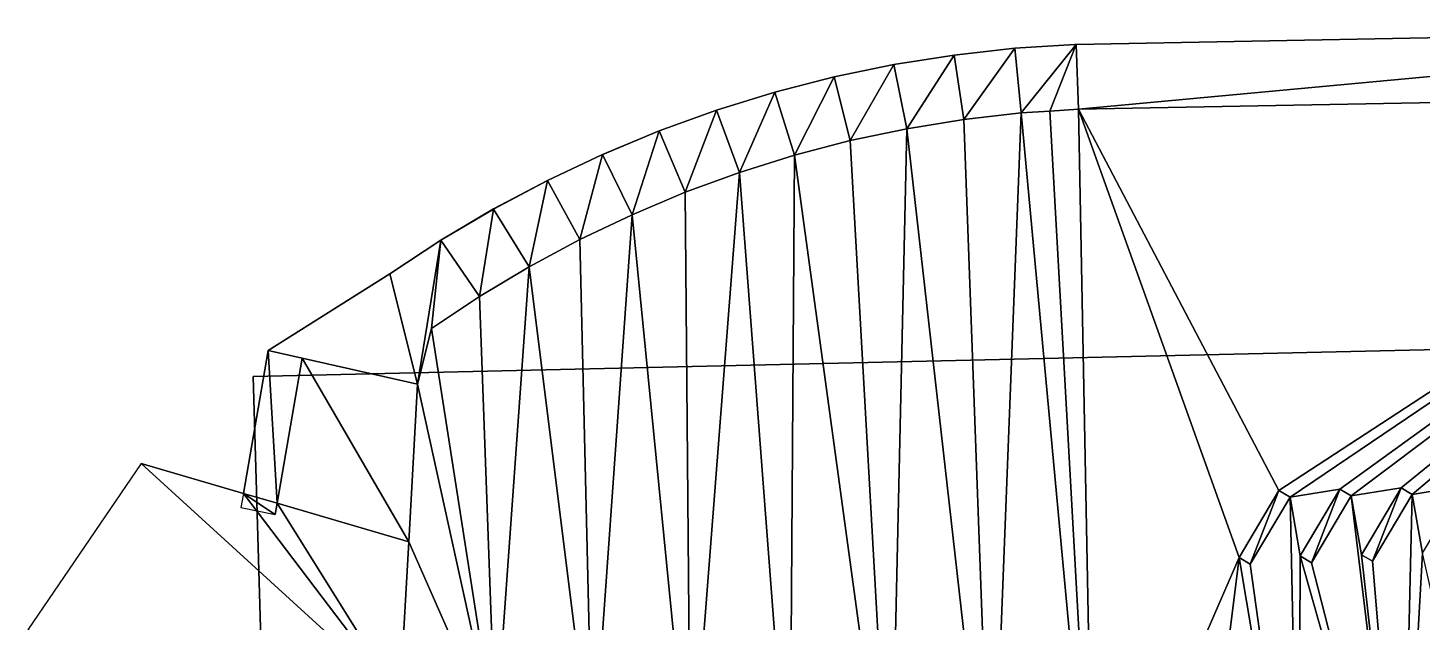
# Model space of a CAD drawing. Extents: x -282 to 16, y -6 to 46.
# Drawn here: x -16.01 to -5.25, y 40.98 to 45.56 of the extents above; entities that cross this region are included whole.
import ezdxf

# ---------------------------------------------------------------- set-up
doc = ezdxf.new("R2010")
doc.units = 0

msp = doc.modelspace()

# ---------------------------------------------------------------- linework, layer by layer
for p, q in [((-7.921, 45.429, -0.442), (-1.148, 45.556, -0.542)), ((-8.393, 45.399, -0.434), (-8.861, 45.347, -0.425)), ((-7.932, 45.428, -0.442), (-8.393, 45.399, -0.434)), ((-7.922, 45.429, -0.442), (-7.932, 45.428, -0.442)), ((-7.922, 45.429, -0.442), (-7.922, 45.429, -0.442)), ((-7.922, 45.429, -0.062), (-7.921, 45.429, -0.062)), ((-7.922, 45.429, -0.442), (-7.921, 45.429, -0.442)), ((-9.326, 45.274, -0.417), (-9.788, 45.178, -0.409)), ((-8.861, 45.347, -0.425), (-9.326, 45.274, -0.417)), ((-9.788, 45.178, -0.409), (-10.244, 45.061, -0.401)), ((-10.244, 45.061, -0.401), (-10.694, 44.922, -0.393)), ((-10.694, 44.922, -0.393), (-11.137, 44.762, -0.386)), ((-11.137, 44.762, -0.386), (-11.572, 44.581, -0.378)), ((-11.572, 44.581, -0.378), (-11.999, 44.38, -0.371)), ((-11.999, 44.38, -0.371), (-12.415, 44.16, -0.363)), ((-12.415, 44.16, -0.363), (-12.82, 43.919, -0.356)), ((-12.82, 43.919, -0.356), (-13.213, 43.66, -0.349)), ((-14.343, 41.967, -0.178), (-14.343, 41.967, -0.178)), ((-14.362, 41.858, -0.178), (-14.362, 41.858, -0.208))]:
    msp.add_line(p, q)
for points in [[(-7.921, 45.429, -0.442), (-1.148, 45.556, -0.363), (-1.148, 45.556, -0.542)], [(-1.148, 45.556, -0.363), (-7.921, 45.429, -0.442), (-7.921, 45.429, -0.289)], [(-7.921, 45.429, -0.289), (-1.148, 45.556, -0.151), (-1.148, 45.556, -0.363)], [(-1.148, 45.556, -0.151), (-7.921, 45.429, -0.289), (-7.921, 45.429, -0.109)], [(-7.921, 45.429, -0.109), (-1.148, 45.556, 0.138), (-1.148, 45.556, -0.151)], [(-1.148, 45.556, 0.138), (-7.921, 45.429, -0.109), (-7.921, 45.429, 0.138)], [(-1.148, 45.556, 0.138), (-7.921, 45.429, 0.138), (-7.902, 44.929, 0.138)], [(-1.675, 45.046, 0.138), (-1.148, 45.556, 0.138), (-7.902, 44.929, 0.138)], [(-8.861, 45.347, -0.425), (-8.393, 45.399, -0.283), (-8.393, 45.399, -0.434)], [(-8.393, 45.399, -0.283), (-8.861, 45.347, -0.425), (-8.861, 45.347, -0.277)], [(-8.861, 45.347, -0.277), (-8.393, 45.399, -0.105), (-8.393, 45.399, -0.283)], [(-8.393, 45.399, -0.105), (-8.861, 45.347, -0.277), (-8.861, 45.347, -0.102)], [(-8.861, 45.347, -0.102), (-8.393, 45.399, 0.138), (-8.393, 45.399, -0.105)], [(-8.393, 45.399, 0.138), (-8.861, 45.347, -0.102), (-8.861, 45.347, 0.138)], [(-8.393, 45.399, 0.138), (-8.861, 45.347, 0.138), (-8.788, 44.85, 0.138)], [(-8.346, 44.9, 0.138), (-8.393, 45.399, 0.138), (-8.788, 44.85, 0.138)], [(-7.922, 45.429, 0.138), (-8.393, 45.399, 0.138), (-8.346, 44.9, 0.138)], [(-8.393, 45.399, -0.434), (-7.932, 45.428, -0.289), (-7.932, 45.428, -0.442)], [(-7.932, 45.428, -0.289), (-8.393, 45.399, -0.434), (-8.393, 45.399, -0.283)], [(-8.393, 45.399, -0.283), (-7.932, 45.428, -0.109), (-7.932, 45.428, -0.289)], [(-7.932, 45.428, -0.109), (-8.393, 45.399, -0.283), (-8.393, 45.399, -0.105)], [(-8.393, 45.399, -0.105), (-7.932, 45.428, 0.138), (-7.932, 45.428, -0.109)], [(-7.932, 45.428, 0.138), (-8.393, 45.399, -0.105), (-8.393, 45.399, 0.138)], [(-8.124, 44.914, 0.138), (-7.922, 45.429, 0.138), (-8.346, 44.9, 0.138)], [(-7.902, 44.929, 0.138), (-7.922, 45.429, 0.138), (-8.124, 44.914, 0.138)], [(-7.932, 45.428, -0.442), (-7.922, 45.429, -0.289), (-7.922, 45.429, -0.442)], [(-7.922, 45.429, -0.289), (-7.932, 45.428, -0.442), (-7.932, 45.428, -0.289)], [(-7.932, 45.428, -0.289), (-7.922, 45.429, -0.109), (-7.922, 45.429, -0.289)], [(-7.922, 45.429, -0.109), (-7.932, 45.428, -0.289), (-7.932, 45.428, -0.109)], [(-7.932, 45.428, -0.109), (-7.922, 45.429, 0.138), (-7.922, 45.429, -0.109)], [(-7.922, 45.429, 0.138), (-7.932, 45.428, -0.109), (-7.932, 45.428, 0.138)], [(-7.922, 45.429, -0.442), (-7.921, 45.429, -0.289), (-7.921, 45.429, -0.442)], [(-7.921, 45.429, -0.289), (-7.922, 45.429, -0.442), (-7.922, 45.429, -0.289)], [(-7.922, 45.429, -0.442), (-7.922, 45.429, -0.289), (-7.922, 45.429, -0.442)], [(-7.922, 45.429, -0.289), (-7.922, 45.429, -0.442), (-7.922, 45.429, -0.289)], [(-7.922, 45.429, -0.289), (-7.921, 45.429, -0.109), (-7.921, 45.429, -0.289)], [(-7.921, 45.429, -0.109), (-7.922, 45.429, -0.289), (-7.922, 45.429, -0.109)], [(-7.922, 45.429, -0.289), (-7.922, 45.429, -0.109), (-7.922, 45.429, -0.289)], [(-7.922, 45.429, -0.109), (-7.922, 45.429, -0.289), (-7.922, 45.429, -0.109)], [(-7.922, 45.429, -0.109), (-7.921, 45.429, 0.138), (-7.921, 45.429, -0.109)], [(-7.921, 45.429, 0.138), (-7.922, 45.429, -0.109), (-7.922, 45.429, 0.138)], [(-7.922, 45.429, -0.109), (-7.922, 45.429, 0.138), (-7.922, 45.429, -0.109)], [(-7.922, 45.429, 0.138), (-7.922, 45.429, -0.109), (-7.922, 45.429, 0.138)], [(-7.921, 45.429, 0.138), (-7.922, 45.429, 0.138), (-7.902, 44.929, 0.138)], [(-9.788, 45.178, -0.409), (-9.326, 45.274, -0.271), (-9.326, 45.274, -0.417)], [(-9.326, 45.274, -0.271), (-9.788, 45.178, -0.409), (-9.788, 45.178, -0.265)], [(-9.788, 45.178, -0.265), (-9.326, 45.274, -0.098), (-9.326, 45.274, -0.271)], [(-9.326, 45.274, -0.098), (-9.788, 45.178, -0.265), (-9.788, 45.178, -0.095)], [(-9.788, 45.178, -0.095), (-9.326, 45.274, 0.138), (-9.326, 45.274, -0.098)], [(-9.326, 45.274, 0.138), (-9.788, 45.178, -0.095), (-9.788, 45.178, 0.138)], [(-9.326, 45.274, 0.138), (-9.788, 45.178, 0.138), (-9.663, 44.687, 0.138)], [(-9.227, 44.779, 0.138), (-9.326, 45.274, 0.138), (-9.663, 44.687, 0.138)], [(-9.326, 45.274, -0.417), (-8.861, 45.347, -0.277), (-8.861, 45.347, -0.425)], [(-8.861, 45.347, -0.277), (-9.326, 45.274, -0.417), (-9.326, 45.274, -0.271)], [(-9.326, 45.274, -0.271), (-8.861, 45.347, -0.102), (-8.861, 45.347, -0.277)], [(-8.861, 45.347, -0.102), (-9.326, 45.274, -0.271), (-9.326, 45.274, -0.098)], [(-9.326, 45.274, -0.098), (-8.861, 45.347, 0.138), (-8.861, 45.347, -0.102)], [(-8.861, 45.347, 0.138), (-9.326, 45.274, -0.098), (-9.326, 45.274, 0.138)], [(-8.861, 45.347, 0.138), (-9.326, 45.274, 0.138), (-9.227, 44.779, 0.138)], [(-8.788, 44.85, 0.138), (-8.861, 45.347, 0.138), (-9.227, 44.779, 0.138)], [(-10.244, 45.061, -0.401), (-9.788, 45.178, -0.265), (-9.788, 45.178, -0.409)], [(-9.788, 45.178, -0.265), (-10.244, 45.061, -0.401), (-10.244, 45.061, -0.259)], [(-10.244, 45.061, -0.259), (-9.788, 45.178, -0.095), (-9.788, 45.178, -0.265)], [(-9.788, 45.178, -0.095), (-10.244, 45.061, -0.259), (-10.244, 45.061, -0.091)], [(-10.244, 45.061, -0.091), (-9.788, 45.178, 0.138), (-9.788, 45.178, -0.095)], [(-9.788, 45.178, 0.138), (-10.244, 45.061, -0.091), (-10.244, 45.061, 0.138)], [(-9.788, 45.178, 0.138), (-10.244, 45.061, 0.138), (-10.093, 44.574, 0.138)], [(-9.663, 44.687, 0.138), (-9.788, 45.178, 0.138), (-10.093, 44.574, 0.138)], [(-10.694, 44.922, -0.393), (-10.244, 45.061, -0.259), (-10.244, 45.061, -0.401)], [(-10.244, 45.061, -0.259), (-10.694, 44.922, -0.393), (-10.694, 44.922, -0.253)], [(-10.694, 44.922, -0.253), (-10.244, 45.061, -0.091), (-10.244, 45.061, -0.259)], [(-10.244, 45.061, -0.091), (-10.694, 44.922, -0.253), (-10.694, 44.922, -0.088)], [(-10.694, 44.922, -0.088), (-10.244, 45.061, 0.138), (-10.244, 45.061, -0.091)], [(-10.244, 45.061, 0.138), (-10.694, 44.922, -0.088), (-10.694, 44.922, 0.138)], [(-10.244, 45.061, 0.138), (-10.694, 44.922, 0.138), (-10.518, 44.441, 0.138)], [(-10.093, 44.574, 0.138), (-10.244, 45.061, 0.138), (-10.518, 44.441, 0.138)], [(-1.675, 45.046, 0.138), (-7.902, 44.929, 0.138), (-1.675, 45.046, -0.062)], [(-7.902, 44.929, -0.062), (-1.675, 45.046, -0.062), (-7.902, 44.929, 0.138)], [(-1.675, 45.046, -0.062), (-7.902, 44.929, -0.062), (-6.358, 41.99, -0.062)], [(-6.272, 41.939, -0.062), (-1.675, 45.046, -0.062), (-6.358, 41.99, -0.062)], [(-5.887, 42, -0.062), (-1.675, 45.046, -0.062), (-6.272, 41.939, -0.062)], [(-5.801, 41.949, -0.062), (-1.675, 45.046, -0.062), (-5.887, 42, -0.062)], [(-5.415, 42.011, -0.062), (-1.675, 45.046, -0.062), (-5.801, 41.949, -0.062)], [(-5.329, 41.96, -0.062), (-1.675, 45.046, -0.062), (-5.415, 42.011, -0.062)], [(-4.943, 42.022, -0.062), (-1.675, 45.046, -0.062), (-5.329, 41.96, -0.062)], [(-10.694, 44.922, -0.088), (-11.137, 44.762, -0.248), (-11.138, 44.762, -0.085)], [(-11.138, 44.762, -0.085), (-10.694, 44.922, 0.138), (-10.694, 44.922, -0.088)], [(-10.694, 44.922, 0.138), (-11.138, 44.762, -0.085), (-11.138, 44.762, 0.138)], [(-10.694, 44.922, 0.138), (-11.138, 44.762, 0.138), (-10.936, 44.289, 0.138)], [(-11.137, 44.762, -0.386), (-10.694, 44.922, -0.253), (-10.694, 44.922, -0.393)], [(-10.694, 44.922, -0.253), (-11.137, 44.762, -0.386), (-11.137, 44.762, -0.248)], [(-11.137, 44.762, -0.248), (-10.694, 44.922, -0.088), (-10.694, 44.922, -0.253)], [(-10.518, 44.441, 0.138), (-10.694, 44.922, 0.138), (-10.936, 44.289, 0.138)], [(-8.788, 44.85, 0.138), (-9.227, 44.779, 0.138), (-8.788, 44.85, -0.062)], [(-9.227, 44.779, -0.062), (-8.788, 44.85, -0.062), (-9.227, 44.779, 0.138)], [(-8.788, 44.85, -0.062), (-9.227, 44.779, -0.062), (-8.573, 39.011, -0.062)], [(-8.346, 44.9, 0.138), (-8.788, 44.85, 0.138), (-8.346, 44.9, -0.062)], [(-8.788, 44.85, -0.062), (-8.346, 44.9, -0.062), (-8.788, 44.85, 0.138)], [(-8.346, 44.9, -0.062), (-8.788, 44.85, -0.062), (-8.573, 39.011, -0.062)], [(-7.787, 38.888, -0.062), (-8.346, 44.9, -0.062), (-8.573, 39.011, -0.062)], [(-8.124, 44.914, 0.138), (-8.346, 44.9, 0.138), (-8.124, 44.914, -0.062)], [(-8.346, 44.9, -0.062), (-8.124, 44.914, -0.062), (-8.346, 44.9, 0.138)], [(-8.124, 44.914, -0.062), (-8.346, 44.9, -0.062), (-7.787, 38.888, -0.062)], [(-7.902, 44.929, 0.138), (-8.124, 44.914, 0.138), (-7.902, 44.929, -0.062)], [(-8.124, 44.914, -0.062), (-7.902, 44.929, -0.062), (-8.124, 44.914, 0.138)], [(-7.902, 44.929, -0.062), (-8.124, 44.914, -0.062), (-7.787, 38.888, -0.062)], [(-6.358, 41.99, -0.062), (-7.902, 44.929, -0.062), (-6.665, 41.474, -0.062)], [(-6.665, 41.474, -0.062), (-7.902, 44.929, -0.062), (-7.787, 38.888, -0.062)], [(-11.137, 44.762, -0.248), (-11.572, 44.581, -0.378), (-11.573, 44.581, -0.242)], [(-11.573, 44.581, -0.242), (-11.138, 44.762, -0.085), (-11.137, 44.762, -0.248)], [(-11.138, 44.762, -0.085), (-11.573, 44.581, -0.242), (-11.573, 44.581, -0.081)], [(-11.573, 44.581, -0.081), (-11.138, 44.762, 0.138), (-11.138, 44.762, -0.085)], [(-11.138, 44.762, 0.138), (-11.573, 44.581, -0.081), (-11.573, 44.581, 0.138)], [(-11.138, 44.762, 0.138), (-11.573, 44.581, 0.138), (-11.346, 44.116, 0.138)], [(-11.572, 44.581, -0.378), (-11.137, 44.762, -0.248), (-11.137, 44.762, -0.386)], [(-10.936, 44.289, 0.138), (-11.138, 44.762, 0.138), (-11.346, 44.116, 0.138)], [(-9.227, 44.779, 0.138), (-9.663, 44.687, 0.138), (-9.227, 44.779, -0.062)], [(-9.663, 44.687, -0.062), (-9.227, 44.779, -0.062), (-9.663, 44.687, 0.138)], [(-9.227, 44.779, -0.062), (-9.663, 44.687, -0.062), (-9.354, 39.164, -0.062)], [(-8.573, 39.011, -0.062), (-9.227, 44.779, -0.062), (-9.354, 39.164, -0.062)], [(-9.663, 44.687, 0.138), (-10.093, 44.574, 0.138), (-9.663, 44.687, -0.062)], [(-10.093, 44.574, -0.062), (-9.663, 44.687, -0.062), (-10.093, 44.574, 0.138)], [(-9.663, 44.687, -0.062), (-10.093, 44.574, -0.062), (-9.354, 39.164, -0.062)], [(-11.999, 44.38, -0.371), (-11.573, 44.581, -0.242), (-11.572, 44.581, -0.378)], [(-11.573, 44.581, -0.242), (-11.999, 44.38, -0.371), (-11.999, 44.38, -0.237)], [(-11.999, 44.38, -0.237), (-11.573, 44.581, -0.081), (-11.573, 44.581, -0.242)], [(-11.573, 44.581, -0.081), (-11.999, 44.38, -0.237), (-11.999, 44.38, -0.078)], [(-11.999, 44.38, -0.078), (-11.573, 44.581, 0.138), (-11.573, 44.581, -0.081)], [(-11.573, 44.581, 0.138), (-11.999, 44.38, -0.078), (-11.999, 44.38, 0.138)], [(-11.573, 44.581, 0.138), (-11.999, 44.38, 0.138), (-11.748, 43.924, 0.138)], [(-11.346, 44.116, 0.138), (-11.573, 44.581, 0.138), (-11.748, 43.924, 0.138)], [(-10.093, 44.574, 0.138), (-10.518, 44.441, 0.138), (-10.093, 44.574, -0.062)], [(-10.518, 44.441, -0.062), (-10.093, 44.574, -0.062), (-10.518, 44.441, 0.138)], [(-10.093, 44.574, -0.062), (-10.518, 44.441, -0.062), (-10.128, 39.348, -0.062)], [(-9.354, 39.164, -0.062), (-10.093, 44.574, -0.062), (-10.128, 39.348, -0.062)], [(-10.518, 44.441, 0.138), (-10.936, 44.289, 0.138), (-10.518, 44.441, -0.062)], [(-10.936, 44.289, -0.062), (-10.518, 44.441, -0.062), (-10.936, 44.289, 0.138)], [(-10.518, 44.441, -0.062), (-10.936, 44.289, -0.062), (-10.895, 39.561, -0.062)], [(-10.128, 39.348, -0.062), (-10.518, 44.441, -0.062), (-10.895, 39.561, -0.062)], [(-12.415, 44.16, -0.363), (-11.999, 44.38, -0.237), (-11.999, 44.38, -0.371)], [(-11.999, 44.38, -0.237), (-12.415, 44.16, -0.363), (-12.415, 44.16, -0.231)], [(-12.415, 44.16, -0.231), (-11.999, 44.38, -0.078), (-11.999, 44.38, -0.237)], [(-11.999, 44.38, -0.078), (-12.415, 44.16, -0.231), (-12.415, 44.159, -0.075)], [(-12.415, 44.159, -0.075), (-11.999, 44.38, 0.138), (-11.999, 44.38, -0.078)], [(-11.999, 44.38, 0.138), (-12.415, 44.159, -0.075), (-12.415, 44.159, 0.138)], [(-11.999, 44.38, 0.138), (-12.415, 44.159, 0.138), (-12.14, 43.714, 0.138)], [(-11.748, 43.924, 0.138), (-11.999, 44.38, 0.138), (-12.14, 43.714, 0.138)], [(-10.936, 44.289, 0.138), (-11.346, 44.116, 0.138), (-10.936, 44.289, -0.062)], [(-11.346, 44.116, -0.062), (-10.936, 44.289, -0.062), (-11.346, 44.116, 0.138)], [(-10.936, 44.289, -0.062), (-11.346, 44.116, -0.062), (-10.895, 39.561, -0.062)], [(-12.415, 44.159, 0.138), (-12.82, 43.919, -0.072), (-12.821, 43.919, 0.138)], [(-12.415, 44.159, 0.138), (-12.821, 43.919, 0.138), (-12.522, 43.485, 0.138)], [(-12.82, 43.919, -0.356), (-12.415, 44.16, -0.231), (-12.415, 44.16, -0.363)], [(-12.415, 44.16, -0.231), (-12.82, 43.919, -0.356), (-12.82, 43.919, -0.226)], [(-12.82, 43.919, -0.226), (-12.415, 44.159, -0.075), (-12.415, 44.16, -0.231)], [(-12.415, 44.159, -0.075), (-12.82, 43.919, -0.226), (-12.82, 43.919, -0.072)], [(-12.82, 43.919, -0.072), (-12.415, 44.159, 0.138), (-12.415, 44.159, -0.075)], [(-12.14, 43.714, 0.138), (-12.415, 44.159, 0.138), (-12.522, 43.485, 0.138)], [(-11.346, 44.116, 0.138), (-11.748, 43.924, 0.138), (-11.346, 44.116, -0.062)], [(-11.748, 43.924, -0.062), (-11.346, 44.116, -0.062), (-11.748, 43.924, 0.138)], [(-11.346, 44.116, -0.062), (-11.748, 43.924, -0.062), (-11.652, 39.805, -0.062)], [(-10.895, 39.561, -0.062), (-11.346, 44.116, -0.062), (-11.652, 39.805, -0.062)], [(-12.82, 43.919, -0.226), (-13.213, 43.66, -0.349), (-13.214, 43.66, -0.221)], [(-13.214, 43.66, -0.221), (-12.82, 43.919, -0.072), (-12.82, 43.919, -0.226)], [(-12.82, 43.919, -0.072), (-13.214, 43.66, -0.221), (-13.214, 43.66, -0.069)], [(-13.214, 43.66, -0.069), (-12.821, 43.919, 0.138), (-12.82, 43.919, -0.072)], [(-12.821, 43.919, 0.138), (-13.214, 43.66, -0.069), (-13.214, 43.66, 0.138)], [(-12.821, 43.919, 0.138), (-13.214, 43.66, 0.138), (-13, 42.81, 0.138)], [(-13.213, 43.66, -0.349), (-12.82, 43.919, -0.226), (-12.82, 43.919, -0.356)], [(-12.892, 43.238, 0.138), (-12.821, 43.919, 0.138), (-13, 42.81, 0.138)], [(-12.522, 43.485, 0.138), (-12.821, 43.919, 0.138), (-12.892, 43.238, 0.138)], [(-11.748, 43.924, 0.138), (-12.14, 43.714, 0.138), (-11.748, 43.924, -0.062)], [(-12.14, 43.714, -0.062), (-11.748, 43.924, -0.062), (-12.14, 43.714, 0.138)], [(-11.748, 43.924, -0.062), (-12.14, 43.714, -0.062), (-11.652, 39.805, -0.062)], [(-14.152, 43.068, -0.332), (-13.214, 43.66, -0.221), (-13.213, 43.66, -0.349)], [(-13.214, 43.66, -0.221), (-14.152, 43.068, -0.332), (-14.152, 43.068, -0.208)], [(-14.152, 43.068, -0.208), (-13.214, 43.66, -0.069), (-13.214, 43.66, -0.221)], [(-13.214, 43.66, -0.069), (-14.152, 43.068, -0.208), (-14.152, 43.068, -0.062)], [(-14.152, 43.068, 0.138), (-13.214, 43.66, -0.069), (-14.152, 43.068, -0.062)], [(-13.214, 43.66, 0.138), (-13.214, 43.66, -0.069), (-14.152, 43.068, 0.138)], [(-13.213, 43.66, -0.349), (-14.152, 43.068, -0.332), (-14.151, 43.068, -0.332)], [(-14.151, 43.068, -0.332), (-14.152, 43.068, -0.332), (-13.213, 43.66, -0.349)], [(-14.152, 43.068, 0.138), (-13, 42.81, 0.138), (-13.214, 43.66, 0.138)], [(-12.14, 43.714, 0.138), (-12.522, 43.485, 0.138), (-12.14, 43.714, -0.062)], [(-12.522, 43.485, -0.062), (-12.14, 43.714, -0.062), (-12.522, 43.485, 0.138)], [(-12.14, 43.714, -0.062), (-12.522, 43.485, -0.062), (-12.4, 40.078, -0.062)], [(-11.652, 39.805, -0.062), (-12.14, 43.714, -0.062), (-12.4, 40.078, -0.062)], [(-14.134, 38.293, 3.938), (14.288, 43.519, 3.941), (-14.268, 42.868, 3.94)], [(-14.268, 42.868, 3.94), (14.288, 43.519, 3.941), (-14.134, 38.293, 3.938)], [(-14.268, 42.868, 3.94), (14.288, 43.519, 3.601), (-14.268, 42.868, 3.6)], [(14.288, 43.519, 3.601), (-14.268, 42.868, 3.94), (14.288, 43.519, 3.941)], [(14.288, 43.519, 3.941), (-14.268, 42.868, 3.94), (14.288, 43.519, 3.601)], [(-14.268, 42.868, 3.6), (14.288, 43.519, 3.601), (-14.268, 42.868, 3.94)], [(-14.268, 42.868, 3.6), (-14.134, 38.293, 3.598), (14.288, 43.519, 3.601)], [(14.288, 43.519, 3.601), (-14.134, 38.293, 3.598), (-14.268, 42.868, 3.6)], [(14.288, 43.519, 3.941), (-14.134, 38.293, 3.938), (-13.107, 38.316, 3.938)], [(-13.107, 38.316, 3.938), (-14.134, 38.293, 3.938), (14.288, 43.519, 3.941)], [(14.423, 38.944, 3.6), (14.288, 43.519, 3.601), (-14.134, 38.293, 3.598)], [(-14.134, 38.293, 3.598), (14.288, 43.519, 3.601), (14.423, 38.944, 3.6)], [(14.288, 43.519, 3.941), (-13.107, 38.316, 3.938), (14.423, 38.944, 3.94)], [(14.423, 38.944, 3.94), (-13.107, 38.316, 3.938), (14.288, 43.519, 3.941)], [(-12.522, 43.485, 0.138), (-12.892, 43.238, 0.138), (-12.522, 43.485, -0.062)], [(-12.892, 43.238, -0.062), (-12.522, 43.485, -0.062), (-12.892, 43.238, 0.138)], [(-12.522, 43.485, -0.062), (-12.892, 43.238, -0.062), (-12.4, 40.078, -0.062)], [(-12.892, 43.238, -0.062), (-12.892, 43.238, 0.138), (-13, 42.81, -0.062)], [(-13, 42.81, 0.138), (-13, 42.81, -0.062), (-12.892, 43.238, 0.138)], [(-12.892, 43.238, -0.062), (-13, 42.81, -0.062), (-12.4, 40.078, -0.062)], [(-14.343, 41.967, -0.208), (-14.084, 41.892, -0.208), (-14.152, 43.068, -0.208)], [(-14.152, 43.068, -0.208), (-14.152, 43.068, -0.332), (-14.343, 41.967, -0.208)], [(-14.343, 41.967, -0.327), (-14.343, 41.967, -0.208), (-14.152, 43.068, -0.332)], [(-13, 42.81, 0.138), (-14.152, 43.068, 0.138), (-13, 42.81, -0.062)], [(-13, 42.81, -0.062), (-14.152, 43.068, 0.138), (-13.891, 43.01, -0.062)], [(-14.152, 43.068, 0.138), (-14.152, 43.068, -0.062), (-13.891, 43.01, -0.062)], [(-13.891, 43.01, -0.062), (-14.152, 43.068, -0.062), (-13.891, 43.01, -0.208)], [(-14.152, 43.068, -0.208), (-13.891, 43.01, -0.208), (-14.152, 43.068, -0.062)], [(-13.891, 43.01, -0.208), (-14.152, 43.068, -0.208), (-14.084, 41.892, -0.208)], [(-13.891, 43.01, -0.208), (-14.084, 41.892, -0.178), (-13.891, 43.01, -0.062)], [(-13.891, 43.01, -0.062), (-14.084, 41.892, -0.178), (-14.084, 41.892, -0.062)], [(-14.084, 41.892, -0.208), (-14.084, 41.892, -0.178), (-13.891, 43.01, -0.208)], [(-14.084, 41.892, -0.062), (-13.068, 41.595, -0.062), (-13.891, 43.01, -0.062)], [(-13, 42.81, -0.062), (-13.891, 43.01, -0.062), (-13.068, 41.595, -0.062)], [(-14.268, 42.868, 3.94), (-14.134, 38.293, 3.598), (-14.134, 38.293, 3.938)], [(-14.134, 38.293, 3.598), (-14.268, 42.868, 3.94), (-14.268, 42.868, 3.6)], [(-14.268, 42.868, 3.6), (-14.268, 42.868, 3.94), (-14.134, 38.293, 3.598)], [(-14.134, 38.293, 3.938), (-14.134, 38.293, 3.598), (-14.268, 42.868, 3.94)], [(-13, 42.81, -0.062), (-13.068, 41.595, -0.062), (-12.4, 40.078, -0.062)], [(-16.005, 40.916, -0.322), (-13.136, 40.379, -0.062), (-15.132, 42.198, -0.25)], [(-14.343, 41.967, -0.178), (-15.132, 42.198, -0.25), (-13.136, 40.379, -0.062)], [(-14.343, 41.967, -0.178), (-14.343, 41.967, -0.208), (-15.132, 42.198, -0.25)], [(-14.343, 41.967, -0.327), (-15.132, 42.198, -0.25), (-14.343, 41.967, -0.208)], [(-14.362, 41.858, -0.208), (-14.099, 41.804, -0.208), (-14.343, 41.967, -0.208)], [(-14.084, 41.892, -0.154), (-14.343, 41.967, -0.178), (-13.136, 40.379, -0.062)], [(-14.084, 41.892, -0.208), (-14.343, 41.967, -0.208), (-14.099, 41.804, -0.208)], [(-14.084, 41.892, -0.154), (-14.084, 41.892, -0.178), (-14.343, 41.967, -0.178)], [(-14.084, 41.892, -0.178), (-14.343, 41.967, -0.208), (-14.343, 41.967, -0.178)], [(-14.084, 41.892, -0.208), (-14.343, 41.967, -0.208), (-14.084, 41.892, -0.178)], [(-6.358, 41.99, 3.598), (-6.665, 41.474, -0.062), (-6.665, 41.474, 3.598)], [(-6.665, 41.474, -0.062), (-6.358, 41.99, 3.598), (-6.358, 41.99, -0.062)], [(-6.358, 41.99, -0.062), (-6.358, 41.99, 3.598), (-6.665, 41.474, -0.062)], [(-6.665, 41.474, 3.598), (-6.665, 41.474, -0.062), (-6.358, 41.99, 3.598)], [(-6.358, 41.99, -0.062), (-6.579, 41.423, -0.062), (-6.665, 41.474, -0.062)], [(-6.665, 41.474, -0.062), (-6.579, 41.423, -0.062), (-6.358, 41.99, -0.062)], [(-6.579, 41.423, -0.062), (-6.358, 41.99, -0.062), (-6.272, 41.939, -0.062)], [(-6.272, 41.939, -0.062), (-6.358, 41.99, -0.062), (-6.579, 41.423, -0.062)], [(-6.272, 41.939, -0.062), (-6.579, 41.423, 3.598), (-6.579, 41.423, -0.062)], [(-6.579, 41.423, 3.598), (-6.272, 41.939, -0.062), (-6.272, 41.939, 3.598)], [(-6.272, 41.939, 3.598), (-6.272, 41.939, -0.062), (-6.579, 41.423, 3.598)], [(-6.579, 41.423, -0.062), (-6.579, 41.423, 3.598), (-6.272, 41.939, -0.062)], [(-6.272, 41.939, -0.062), (-6.579, 41.423, -0.062), (-6.203, 38.735, -0.062)], [(-6.358, 41.99, 3.598), (-6.272, 41.939, -0.062), (-6.358, 41.99, -0.062)], [(-6.272, 41.939, -0.062), (-6.358, 41.99, 3.598), (-6.272, 41.939, 3.598)], [(-6.272, 41.939, 3.598), (-6.358, 41.99, 3.598), (-6.272, 41.939, -0.062)], [(-6.358, 41.99, -0.062), (-6.272, 41.939, -0.062), (-6.358, 41.99, 3.598)], [(-6.193, 41.485, -0.062), (-5.887, 42, -0.062), (-6.272, 41.939, -0.062)], [(-6.203, 38.735, -0.062), (-6.193, 41.485, -0.062), (-6.272, 41.939, -0.062)], [(-5.887, 42, 3.598), (-6.193, 41.485, -0.062), (-6.193, 41.485, 3.598)], [(-6.193, 41.485, -0.062), (-5.887, 42, 3.598), (-5.887, 42, -0.062)], [(-5.887, 42, -0.062), (-5.887, 42, 3.598), (-6.193, 41.485, -0.062)], [(-6.193, 41.485, 3.598), (-6.193, 41.485, -0.062), (-5.887, 42, 3.598)], [(-5.887, 42, -0.062), (-6.107, 41.433, -0.062), (-6.193, 41.485, -0.062)], [(-6.193, 41.485, -0.062), (-6.107, 41.433, -0.062), (-5.887, 42, -0.062)], [(-6.107, 41.433, -0.062), (-5.887, 42, -0.062), (-5.801, 41.949, -0.062)], [(-5.801, 41.949, -0.062), (-5.887, 42, -0.062), (-6.107, 41.433, -0.062)], [(-5.801, 41.949, -0.062), (-6.107, 41.433, -0.062), (-5.408, 38.705, -0.062)], [(-5.801, 41.949, -0.062), (-6.107, 41.433, 3.598), (-6.107, 41.433, -0.062)], [(-6.107, 41.433, 3.598), (-5.801, 41.949, -0.062), (-5.801, 41.949, 3.598)], [(-5.801, 41.949, 3.598), (-5.801, 41.949, -0.062), (-6.107, 41.433, 3.598)], [(-6.107, 41.433, -0.062), (-6.107, 41.433, 3.598), (-5.801, 41.949, -0.062)], [(-5.887, 42, 3.598), (-5.801, 41.949, -0.062), (-5.887, 42, -0.062)], [(-5.801, 41.949, -0.062), (-5.887, 42, 3.598), (-5.801, 41.949, 3.598)], [(-5.801, 41.949, 3.598), (-5.887, 42, 3.598), (-5.801, 41.949, -0.062)], [(-5.887, 42, -0.062), (-5.801, 41.949, -0.062), (-5.887, 42, 3.598)], [(-5.721, 41.495, -0.062), (-5.415, 42.011, -0.062), (-5.801, 41.949, -0.062)], [(-5.721, 41.495, -0.062), (-5.801, 41.949, -0.062), (-5.408, 38.705, -0.062)], [(-5.415, 42.011, 3.598), (-5.721, 41.495, -0.062), (-5.721, 41.495, 3.598)], [(-5.721, 41.495, -0.062), (-5.415, 42.011, 3.598), (-5.415, 42.011, -0.062)], [(-5.415, 42.011, -0.062), (-5.415, 42.011, 3.598), (-5.721, 41.495, -0.062)], [(-5.721, 41.495, 3.598), (-5.721, 41.495, -0.062), (-5.415, 42.011, 3.598)], [(-5.415, 42.011, -0.062), (-5.635, 41.444, -0.062), (-5.721, 41.495, -0.062)], [(-5.721, 41.495, -0.062), (-5.635, 41.444, -0.062), (-5.415, 42.011, -0.062)], [(-5.635, 41.444, -0.062), (-5.415, 42.011, -0.062), (-5.329, 41.96, -0.062)], [(-5.329, 41.96, -0.062), (-5.415, 42.011, -0.062), (-5.635, 41.444, -0.062)], [(-5.329, 41.96, -0.062), (-5.635, 41.444, 3.598), (-5.635, 41.444, -0.062)], [(-5.635, 41.444, 3.598), (-5.329, 41.96, -0.062), (-5.329, 41.96, 3.598)], [(-5.329, 41.96, 3.598), (-5.329, 41.96, -0.062), (-5.635, 41.444, 3.598)], [(-5.635, 41.444, -0.062), (-5.635, 41.444, 3.598), (-5.329, 41.96, -0.062)], [(-5.329, 41.96, -0.062), (-5.635, 41.444, -0.062), (-5.408, 38.705, -0.062)], [(-5.415, 42.011, 3.598), (-5.329, 41.96, -0.062), (-5.415, 42.011, -0.062)], [(-5.329, 41.96, -0.062), (-5.415, 42.011, 3.598), (-5.329, 41.96, 3.598)], [(-5.329, 41.96, 3.598), (-5.415, 42.011, 3.598), (-5.329, 41.96, -0.062)], [(-5.415, 42.011, -0.062), (-5.329, 41.96, -0.062), (-5.415, 42.011, 3.598)], [(-5.25, 41.506, -0.062), (-5.329, 41.96, -0.062), (-5.408, 38.705, -0.062)], [(-5.25, 41.506, -0.062), (-4.943, 42.022, -0.062), (-5.329, 41.96, -0.062)], [(-14.084, 41.892, -0.178), (-14.084, 41.892, -0.208), (-14.099, 41.804, -0.178)], [(-14.099, 41.804, -0.208), (-14.099, 41.804, -0.178), (-14.084, 41.892, -0.208)], [(-14.084, 41.892, -0.154), (-14.084, 41.892, -0.062), (-14.084, 41.892, -0.178)], [(-14.084, 41.892, -0.062), (-14.084, 41.892, -0.154), (-13.068, 41.595, -0.062)], [(-13.068, 41.595, -0.062), (-14.084, 41.892, -0.154), (-13.136, 40.379, -0.062)], [(-13.136, 40.379, -0.062), (-12.4, 40.078, -0.062), (-13.068, 41.595, -0.062)], [(-4.612, 38.706, -0.062), (-5.25, 41.506, -0.062), (-5.408, 38.705, -0.062)], [(-6.997, 38.796, -0.062), (-6.665, 41.474, -0.062), (-7.787, 38.888, -0.062)], [(-6.997, 38.796, -0.062), (-6.203, 38.735, -0.062), (-6.665, 41.474, -0.062)], [(-6.579, 41.423, -0.062), (-6.665, 41.474, 3.598), (-6.665, 41.474, -0.062)], [(-6.665, 41.474, 3.598), (-6.579, 41.423, -0.062), (-6.579, 41.423, 3.598)], [(-6.579, 41.423, 3.598), (-6.579, 41.423, -0.062), (-6.665, 41.474, 3.598)], [(-6.665, 41.474, -0.062), (-6.665, 41.474, 3.598), (-6.579, 41.423, -0.062)], [(-6.579, 41.423, -0.062), (-6.665, 41.474, -0.062), (-6.203, 38.735, -0.062)], [(-6.203, 38.735, -0.062), (-5.408, 38.705, -0.062), (-6.193, 41.485, -0.062)], [(-6.107, 41.433, -0.062), (-6.193, 41.485, -0.062), (-5.408, 38.705, -0.062)], [(-6.107, 41.433, -0.062), (-6.193, 41.485, 3.598), (-6.193, 41.485, -0.062)], [(-6.193, 41.485, 3.598), (-6.107, 41.433, -0.062), (-6.107, 41.433, 3.598)], [(-6.107, 41.433, 3.598), (-6.107, 41.433, -0.062), (-6.193, 41.485, 3.598)], [(-6.193, 41.485, -0.062), (-6.193, 41.485, 3.598), (-6.107, 41.433, -0.062)], [(-5.635, 41.444, -0.062), (-5.721, 41.495, 3.598), (-5.721, 41.495, -0.062)], [(-5.721, 41.495, 3.598), (-5.635, 41.444, -0.062), (-5.635, 41.444, 3.598)], [(-5.635, 41.444, 3.598), (-5.635, 41.444, -0.062), (-5.721, 41.495, 3.598)], [(-5.721, 41.495, -0.062), (-5.721, 41.495, 3.598), (-5.635, 41.444, -0.062)], [(-5.635, 41.444, -0.062), (-5.721, 41.495, -0.062), (-5.408, 38.705, -0.062)]]:
    msp.add_3dface(points)

doc.saveas('drawing.dxf')
